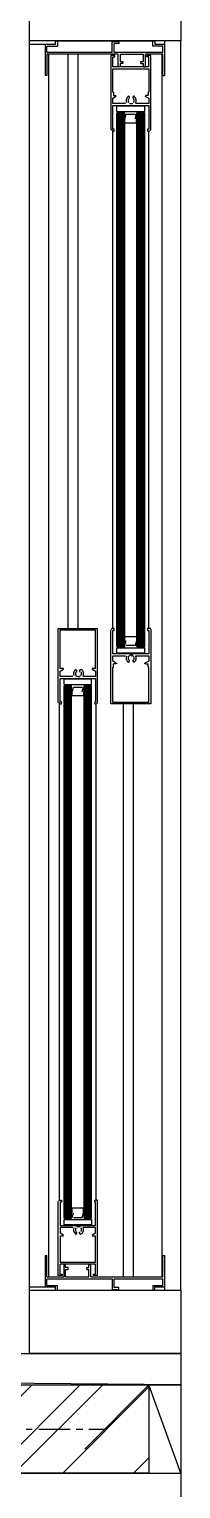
# Model space of a CAD drawing. Header units: millimetres. Extents: x 7649 to 34105, y 3983 to 25377.
# Drawn here: x 33323 to 33443, y 7218 to 8375 of the extents above; entities that cross this region are included whole.
import ezdxf

# ---------------------------------------------------------------- set-up
doc = ezdxf.new("R2010")
doc.units = ezdxf.units.MM

msp = doc.modelspace()

# ---------------------------------------------------------------- linework, layer by layer
at = {"layer": 'GEOMETRY', "color": 7}
for p, q in [((33323.03611, 7375.17222), (33323.03611, 8365.24306)), ((33343.67361, 8365.24306), (33345.26111, 8365.24306)), ((33343.67361, 8362.59722), (33343.67361, 8365.24306)), ((33345.26111, 8365.24306), (33345.26111, 8361.00972)), ((33345.26111, 8365.24306), (33420.93194, 8365.24306)), ((33388.65278, 8364.71389), (33393.94444, 8364.71389)), ((33388.65278, 8356.24722), (33388.65278, 8364.71389)), ((33393.94444, 8364.71389), (33393.94444, 8363.12639)), ((33420.93194, 8361.00972), (33420.93194, 8365.24306)), ((33420.93194, 8365.24306), (33422.51944, 8365.24306)), ((33422.51944, 8365.24306), (33422.51944, 8362.59722)), ((33430.45694, 8362.59722), (33430.45694, 8365.24306)), ((33443.15694, 7375.17222), (33443.15694, 8365.24306)), ((33323.03611, 7377.81806), (33323.03611, 8362.59722)), ((33323.03611, 8362.59722), (33335.73611, 8362.59722)), ((33335.73611, 8362.59722), (33343.67361, 8362.59722)), ((33335.73611, 8337.72639), (33335.73611, 8362.59722)), ((33336.79444, 8361.00972), (33345.26111, 8361.00972)), ((33336.79444, 8356.24722), (33336.79444, 8361.00972)), ((33336.79444, 8356.24722), (33388.65278, 8356.24722)), ((33393.41528, 8354.65972), (33336.79444, 8354.65972)), ((33336.79444, 8354.65972), (33336.79444, 8337.72639)), ((33338.38194, 7385.75556), (33338.38194, 8354.65972)), ((33353.72778, 7899.57639), (33353.72778, 8354.65972)), ((33361.66528, 7899.57639), (33361.66528, 8354.65972)), ((33390.76944, 8353.60139), (33387.59444, 8353.60139)), ((33387.59444, 8353.60139), (33387.59444, 8294.86389)), ((33389.18194, 8344.60556), (33389.18194, 8352.54306)), ((33389.18194, 8352.54306), (33390.76944, 8352.54306)), ((33393.94444, 8363.12639), (33390.24028, 8363.12639)), ((33390.24028, 8356.24722), (33390.24028, 8363.12639)), ((33390.24028, 8356.24722), (33428.86944, 8356.24722)), ((33390.76944, 8352.54306), (33390.76944, 8353.60139)), ((33393.41528, 8344.60556), (33393.41528, 8354.65972)), ((33395.00278, 8354.65972), (33395.00278, 8348.83889)), ((33395.00278, 8354.65972), (33413.52361, 8354.65972)), ((33413.52361, 8348.83889), (33413.52361, 8354.65972)), ((33428.86944, 8354.65972), (33415.11111, 8354.65972)), ((33415.11111, 8344.60556), (33415.11111, 8354.65972)), ((33419.34444, 8353.60139), (33416.16944, 8353.60139)), ((33416.16944, 8352.54306), (33416.16944, 8353.60139)), ((33417.75694, 8352.54306), (33416.16944, 8352.54306)), ((33417.75694, 8344.60556), (33417.75694, 8352.54306)), ((33419.34444, 8294.86389), (33419.34444, 8353.60139)), ((33428.86944, 8361.00972), (33420.93194, 8361.00972)), ((33422.51944, 8362.59722), (33430.45694, 8362.59722)), ((33428.34028, 7385.75556), (33428.34028, 8354.65972)), ((33428.86944, 8356.24722), (33428.86944, 8361.00972)), ((33428.86944, 8337.72639), (33428.86944, 8354.65972)), ((33430.45694, 8337.72639), (33430.45694, 8362.59722)), ((33417.75694, 8344.60556), (33389.18194, 8344.60556)), ((33389.18194, 8324.49722), (33389.18194, 8343.01806)), ((33389.18194, 8343.01806), (33417.75694, 8343.01806)), ((33395.00278, 8344.60556), (33393.41528, 8344.60556)), ((33395.00278, 8348.83889), (33397.11944, 8348.83889)), ((33397.11944, 8347.25139), (33395.00278, 8347.25139)), ((33395.00278, 8347.25139), (33395.00278, 8344.60556)), ((33397.11944, 8348.83889), (33397.11944, 8347.25139)), ((33411.40694, 8348.83889), (33413.52361, 8348.83889)), ((33411.40694, 8347.25139), (33411.40694, 8348.83889)), ((33411.40694, 8347.25139), (33413.52361, 8347.25139)), ((33413.52361, 8344.60556), (33413.52361, 8347.25139)), ((33413.52361, 8344.60556), (33415.11111, 8344.60556)), ((33417.75694, 8343.01806), (33417.75694, 8324.49722)), ((33336.79444, 8337.72639), (33335.73611, 8337.72639)), ((33428.86944, 8337.72639), (33430.45694, 8337.72639)), ((33389.18194, 8324.49722), (33389.71111, 8324.49722)), ((33389.18194, 8319.73472), (33391.82778, 8321.32222)), ((33389.18194, 8315.50139), (33389.18194, 8319.73472)), ((33389.71111, 8324.49722), (33389.71111, 8321.85139)), ((33389.71111, 8321.85139), (33391.82778, 8321.85139)), ((33399.77666, 8318.18325), (33399.76528, 8317.88264)), ((33399.76528, 8317.88264), (33399.76765, 8317.74538)), ((33399.76765, 8317.74538), (33399.77476, 8317.60848)), ((33399.77476, 8317.60848), (33399.78657, 8317.47208)), ((33399.81045, 8318.47999), (33399.77666, 8318.18325)), ((33399.78657, 8317.47208), (33399.80306, 8317.33628)), ((33399.80306, 8317.33628), (33399.82421, 8317.20121)), ((33399.86611, 8318.77174), (33399.81045, 8318.47999)), ((33399.82421, 8317.20121), (33399.85, 8317.06699)), ((33399.9431, 8319.05737), (33399.86611, 8318.77174)), ((33400.04086, 8319.33575), (33399.9431, 8319.05737)), ((33400.15886, 8319.60576), (33400.04086, 8319.33575)), ((33400.29656, 8319.86629), (33400.15886, 8319.60576)), ((33400.45342, 8320.11619), (33400.29656, 8319.86629)), ((33400.62889, 8320.35435), (33400.45342, 8320.11619)), ((33400.82243, 8320.57964), (33400.62889, 8320.35435)), ((33401.03349, 8320.79094), (33400.82243, 8320.57964)), ((33401.26155, 8320.98712), (33401.03349, 8320.79094)), ((33401.20843, 8321.20887), (33401.12287, 8321.14937)), ((33401.29898, 8321.25575), (33401.20843, 8321.20887)), ((33401.39329, 8321.29012), (33401.29898, 8321.25575)), ((33401.36581, 8318.13174), (33401.35278, 8317.88264)), ((33401.35278, 8317.88264), (33401.36581, 8317.63353)), ((33401.40491, 8318.3787), (33401.36581, 8318.13174)), ((33401.36581, 8317.63353), (33401.40491, 8317.38658)), ((33401.49017, 8321.31207), (33401.39329, 8321.29012)), ((33401.47007, 8318.62134), (33401.40491, 8318.3787)), ((33401.40491, 8317.38658), (33401.47007, 8317.14394)), ((33401.56129, 8318.85752), (33401.47007, 8318.62134)), ((33401.47007, 8317.14394), (33401.56129, 8316.90776)), ((33401.5884, 8321.32173), (33401.49017, 8321.31207)), ((33401.67858, 8319.08508), (33401.56129, 8318.85752)), ((33401.68677, 8321.31918), (33401.5884, 8321.32173)), ((33401.82193, 8319.30188), (33401.67858, 8319.08508)), ((33401.78408, 8321.30455), (33401.68677, 8321.31918)), ((33401.87913, 8321.27793), (33401.78408, 8321.30455)), ((33401.9707, 8321.23943), (33401.87913, 8321.27793)), ((33402.05758, 8321.18916), (33401.9707, 8321.23943)), ((33402.13857, 8321.12722), (33402.05758, 8321.18916)), ((33402.21247, 8321.05372), (33402.13857, 8321.12722)), ((33402.17202, 8319.96068), (33402.24169, 8320.0382)), ((33402.27622, 8320.97127), (33402.21247, 8321.05372)), ((33402.24169, 8320.0382), (33402.29946, 8320.12222)), ((33402.32761, 8320.88321), (33402.27622, 8320.97127)), ((33402.29946, 8320.12222), (33402.34527, 8320.21153)), ((33402.3667, 8320.79076), (33402.32761, 8320.88321)), ((33402.34527, 8320.21153), (33402.37909, 8320.30493)), ((33402.39353, 8320.69512), (33402.3667, 8320.79076)), ((33402.37909, 8320.30493), (33402.40087, 8320.4012)), ((33402.40814, 8320.5975), (33402.39353, 8320.69512)), ((33402.40087, 8320.4012), (33402.41057, 8320.49912)), ((33402.41057, 8320.49912), (33402.40814, 8320.5975)), ((33405.06054, 8320.60405), (33405.05694, 8320.52847)), ((33405.05694, 8320.52847), (33405.05873, 8320.47525)), ((33405.05873, 8320.47525), (33405.06404, 8320.42257)), ((33405.07114, 8320.67808), (33405.06054, 8320.60405)), ((33405.06404, 8320.42257), (33405.0728, 8320.37059)), ((33405.08851, 8320.75018), (33405.07114, 8320.67808)), ((33405.0728, 8320.37059), (33405.08495, 8320.31946)), ((33405.08495, 8320.31946), (33405.10043, 8320.26936)), ((33405.11237, 8320.81991), (33405.08851, 8320.75018)), ((33405.10043, 8320.26936), (33405.11915, 8320.22043)), ((33405.14246, 8320.88688), (33405.11237, 8320.81991)), ((33405.11915, 8320.22043), (33405.14107, 8320.17285)), ((33405.14107, 8320.17285), (33405.16609, 8320.12677)), ((33405.17854, 8320.95066), (33405.14246, 8320.88688)), ((33405.16609, 8320.12677), (33405.19417, 8320.08235)), ((33405.22034, 8321.01086), (33405.17854, 8320.95066)), ((33405.19417, 8320.08235), (33405.22523, 8320.03976)), ((33405.26759, 8321.06704), (33405.22034, 8321.01086)), ((33405.22523, 8320.03976), (33405.25921, 8319.99915)), ((33405.25921, 8319.99915), (33405.29603, 8319.96068)), ((33405.32006, 8321.11881), (33405.26759, 8321.06704)), ((33405.37746, 8321.16575), (33405.32006, 8321.11881)), ((33405.43955, 8321.20746), (33405.37746, 8321.16575)), ((33405.50607, 8321.2435), (33405.43955, 8321.20746)), ((33405.57571, 8321.27308), (33405.50607, 8321.2435)), ((33405.64701, 8321.29567), (33405.57571, 8321.27308)), ((33405.78948, 8319.08508), (33405.64612, 8319.30188)), ((33405.71949, 8321.31133), (33405.64701, 8321.29567)), ((33405.79267, 8321.32011), (33405.71949, 8321.31133)), ((33405.90676, 8318.85752), (33405.78948, 8319.08508)), ((33405.86606, 8321.32208), (33405.79267, 8321.32011)), ((33405.93919, 8321.31727), (33405.86606, 8321.32208)), ((33405.99799, 8318.62134), (33405.90676, 8318.85752)), ((33405.90676, 8316.90776), (33405.99799, 8317.14394)), ((33406.01155, 8321.30576), (33405.93919, 8321.31727)), ((33406.06315, 8318.3787), (33405.99799, 8318.62134)), ((33405.99799, 8317.14394), (33406.06315, 8317.38658)), ((33406.08269, 8321.28758), (33406.01155, 8321.30576)), ((33406.10225, 8318.13174), (33406.06315, 8318.3787)), ((33406.06315, 8317.38658), (33406.10225, 8317.63353)), ((33406.1521, 8321.2628), (33406.08269, 8321.28758)), ((33406.11528, 8317.88264), (33406.10225, 8318.13174)), ((33406.10225, 8317.63353), (33406.11528, 8317.88264)), ((33406.21931, 8321.23147), (33406.1521, 8321.2628)), ((33406.53914, 8320.69041), (33406.20651, 8320.98712)), ((33406.28384, 8321.19364), (33406.21931, 8321.23147)), ((33406.34519, 8321.14937), (33406.28384, 8321.19364)), ((33406.832, 8320.36382), (33406.53914, 8320.69041)), ((33407.08415, 8320.01112), (33406.832, 8320.36382)), ((33407.29465, 8319.6361), (33407.08415, 8320.01112)), ((33407.46259, 8319.24254), (33407.29465, 8319.6361)), ((33407.58701, 8318.83423), (33407.46259, 8319.24254)), ((33407.52377, 8316.70363), (33407.63091, 8317.12901)), ((33407.66698, 8318.41493), (33407.58701, 8318.83423)), ((33407.63091, 8317.12901), (33407.68987, 8317.55854)), ((33407.70158, 8317.98844), (33407.66698, 8318.41493)), ((33407.68987, 8317.55854), (33407.70158, 8317.98844)), ((33414.58194, 8321.32222), (33417.75694, 8319.73472)), ((33417.22778, 8321.85139), (33415.11111, 8321.85139)), ((33417.75694, 8324.49722), (33417.22778, 8324.49722)), ((33417.22778, 8324.49722), (33417.22778, 8321.85139)), ((33417.75694, 8319.73472), (33417.75694, 8315.50139)), ((33399.23611, 8315.50139), (33389.18194, 8315.50139)), ((33389.18194, 8295.39306), (33389.18194, 8313.91389)), ((33389.18194, 8313.91389), (33417.75694, 8313.91389)), ((33414.58194, 8313.38472), (33392.35694, 8313.38472)), ((33392.35694, 8309.15139), (33392.35694, 8313.38472)), ((33392.35694, 8309.15139), (33414.58194, 8309.15139)), ((33392.35694, 7885.28889), (33392.35694, 8308.09306)), ((33392.35694, 8308.09306), (33398.70694, 8308.09306)), ((33393.41528, 7885.28889), (33393.41528, 8308.09306)), ((33394.47361, 7885.28889), (33394.47361, 8308.09306)), ((33395.53194, 7885.28889), (33395.53194, 8308.09306)), ((33396.59028, 7885.28889), (33396.59028, 8308.09306)), ((33397.64861, 7885.28889), (33397.64861, 8308.09306)), ((33398.70694, 7885.28889), (33398.70694, 8308.09306)), ((33398.70694, 8303.33056), (33399.76528, 8307.03472)), ((33399.76528, 8307.03472), (33407.17361, 8307.03472)), ((33399.85, 8317.06699), (33399.88038, 8316.93374)), ((33399.88038, 8316.93374), (33399.91535, 8316.80158)), ((33399.91535, 8316.80158), (33399.95488, 8316.67062)), ((33399.95488, 8316.67062), (33399.99893, 8316.54098)), ((33399.99893, 8316.54098), (33400.04749, 8316.4128)), ((33400.04749, 8316.4128), (33400.10054, 8316.28617)), ((33401.56129, 8316.90776), (33401.67858, 8316.68019)), ((33401.67858, 8316.68019), (33401.82193, 8316.4634)), ((33402.31479, 8315.97054), (33402.53158, 8315.82719)), ((33402.53158, 8315.82719), (33402.75915, 8315.7099)), ((33402.75915, 8315.7099), (33402.99533, 8315.61868)), ((33402.99533, 8315.61868), (33403.23797, 8315.55352)), ((33403.23797, 8315.55352), (33403.48492, 8315.51442)), ((33403.48492, 8315.51442), (33403.73403, 8315.50139)), ((33403.73403, 8315.50139), (33403.98313, 8315.51442)), ((33403.98313, 8315.51442), (33404.23008, 8315.55352)), ((33404.23008, 8315.55352), (33404.47273, 8315.61868)), ((33404.47273, 8315.61868), (33404.70891, 8315.7099)), ((33404.70891, 8315.7099), (33404.93647, 8315.82719)), ((33404.93647, 8315.82719), (33405.15327, 8315.97054)), ((33405.64612, 8316.4634), (33405.78948, 8316.68019)), ((33405.78948, 8316.68019), (33405.90676, 8316.90776)), ((33417.75694, 8315.50139), (33407.17361, 8315.50139)), ((33407.17361, 8303.33056), (33407.70278, 8307.03472)), ((33407.36752, 8316.28617), (33407.52377, 8316.70363)), ((33408.23194, 7885.28889), (33408.23194, 8308.09306)), ((33408.23194, 8308.09306), (33414.58194, 8308.09306)), ((33409.29028, 7885.28889), (33409.29028, 8308.09306)), ((33410.34861, 7885.28889), (33410.34861, 8308.09306)), ((33411.40694, 7885.28889), (33411.40694, 8308.09306)), ((33412.46528, 7885.28889), (33412.46528, 8308.09306)), ((33413.52361, 7885.28889), (33413.52361, 8308.09306)), ((33414.58194, 8309.15139), (33414.58194, 8313.38472)), ((33414.58194, 7885.28889), (33414.58194, 8308.09306)), ((33417.75694, 8313.91389), (33417.75694, 8295.39306)), ((33388.12361, 8295.12847), (33388.13086, 8295.02076)), ((33388.13086, 8295.02076), (33388.15196, 8294.91746)), ((33388.15196, 8294.91746), (33388.18599, 8294.81951)), ((33388.18599, 8294.81951), (33388.23198, 8294.72785)), ((33388.23198, 8294.72785), (33388.289, 8294.64343)), ((33388.289, 8294.64343), (33388.35609, 8294.56721)), ((33388.35609, 8294.56721), (33388.43232, 8294.50011)), ((33388.43232, 8294.50011), (33388.51674, 8294.44309)), ((33388.51674, 8294.44309), (33388.6084, 8294.3971)), ((33388.6084, 8294.3971), (33388.70635, 8294.36308)), ((33388.70635, 8294.36308), (33388.80965, 8294.34197)), ((33388.80965, 8294.34197), (33388.91736, 8294.33472)), ((33390.24028, 8295.39306), (33389.18194, 8295.39306)), ((33390.24028, 8293.80556), (33390.24028, 8295.39306)), ((33398.70694, 8300.15556), (33398.70694, 8303.33056)), ((33407.70278, 8300.15556), (33398.70694, 8300.15556)), ((33407.70278, 8303.33056), (33407.70278, 8300.15556)), ((33417.75694, 8295.39306), (33416.69861, 8295.39306)), ((33416.69861, 8295.39306), (33416.69861, 8293.80556)), ((33418.55069, 8294.33472), (33418.6584, 8294.34197)), ((33418.6584, 8294.34197), (33418.76171, 8294.36308)), ((33418.76171, 8294.36308), (33418.85966, 8294.3971)), ((33418.85966, 8294.3971), (33418.95132, 8294.44309)), ((33418.95132, 8294.44309), (33419.03573, 8294.50011)), ((33419.03573, 8294.50011), (33419.11196, 8294.56721)), ((33419.11196, 8294.56721), (33419.17906, 8294.64343)), ((33419.17906, 8294.64343), (33419.23607, 8294.72785)), ((33419.23607, 8294.72785), (33419.28207, 8294.81951)), ((33419.28207, 8294.81951), (33419.31609, 8294.91746)), ((33419.31609, 8294.91746), (33419.3372, 8295.02076)), ((33419.3372, 8295.02076), (33419.34444, 8295.12847)), ((33388.65278, 8293.80556), (33390.24028, 8293.80556)), ((33389.18194, 7899.57639), (33389.18194, 8293.80556)), ((33416.69861, 8293.80556), (33418.28611, 8293.80556)), ((33417.75694, 7899.57639), (33417.75694, 8293.80556)), ((33345.79028, 7899.57639), (33377.01111, 7899.57639)), ((33345.79028, 7840.83889), (33345.79028, 7899.57639)), ((33347.37778, 7870.47222), (33347.37778, 7898.51806)), ((33347.37778, 7898.51806), (33375.42361, 7898.51806)), ((33375.42361, 7870.47222), (33375.42361, 7898.51806)), ((33377.01111, 7840.83889), (33377.01111, 7899.57639)), ((33387.59444, 7839.78056), (33387.59444, 7898.51806)), ((33388.13086, 7898.89035), (33388.12361, 7898.78264)), ((33388.15196, 7898.99365), (33388.13086, 7898.89035)), ((33388.18599, 7899.0916), (33388.15196, 7898.99365)), ((33388.23198, 7899.18326), (33388.18599, 7899.0916)), ((33388.289, 7899.26768), (33388.23198, 7899.18326)), ((33388.35609, 7899.34391), (33388.289, 7899.26768)), ((33388.43232, 7899.411), (33388.35609, 7899.34391)), ((33388.51674, 7899.46802), (33388.43232, 7899.411)), ((33388.6084, 7899.51401), (33388.51674, 7899.46802)), ((33388.70635, 7899.54804), (33388.6084, 7899.51401)), ((33390.24028, 7899.57639), (33388.65278, 7899.57639)), ((33388.80965, 7899.56914), (33388.70635, 7899.54804)), ((33388.91736, 7899.57639), (33388.80965, 7899.56914)), ((33389.18194, 7879.46806), (33389.18194, 7897.98889)), ((33389.18194, 7897.98889), (33390.24028, 7897.98889)), ((33390.24028, 7897.98889), (33390.24028, 7899.57639)), ((33398.70694, 7890.05139), (33398.70694, 7893.22639)), ((33398.70694, 7893.22639), (33408.23194, 7893.22639)), ((33398.70694, 7886.34722), (33399.76528, 7890.05139)), ((33407.17361, 7886.34722), (33408.23194, 7890.05139)), ((33408.23194, 7893.22639), (33408.23194, 7890.05139)), ((33418.28611, 7899.57639), (33416.69861, 7899.57639)), ((33416.69861, 7899.57639), (33416.69861, 7897.98889)), ((33416.69861, 7897.98889), (33417.75694, 7897.98889)), ((33417.75694, 7897.98889), (33417.75694, 7879.46806)), ((33418.6584, 7899.56914), (33418.55069, 7899.57639)), ((33418.76171, 7899.54804), (33418.6584, 7899.56914)), ((33418.85966, 7899.51401), (33418.76171, 7899.54804)), ((33418.95132, 7899.46802), (33418.85966, 7899.51401)), ((33419.03573, 7899.411), (33418.95132, 7899.46802)), ((33419.11196, 7899.34391), (33419.03573, 7899.411)), ((33419.17906, 7899.26768), (33419.11196, 7899.34391)), ((33419.23607, 7899.18326), (33419.17906, 7899.26768)), ((33419.28207, 7899.0916), (33419.23607, 7899.18326)), ((33419.31609, 7898.99365), (33419.28207, 7899.0916)), ((33419.3372, 7898.89035), (33419.31609, 7898.99365)), ((33419.34444, 7898.78264), (33419.3372, 7898.89035)), ((33419.34444, 7898.51806), (33419.34444, 7839.78056)), ((33417.75694, 7879.46806), (33389.18194, 7879.46806)), ((33389.18194, 7873.64722), (33389.18194, 7877.88056)), ((33389.18194, 7877.88056), (33399.23611, 7877.88056)), ((33392.35694, 7885.28889), (33398.70694, 7885.28889)), ((33392.35694, 7879.99722), (33392.35694, 7884.23056)), ((33392.35694, 7884.23056), (33414.58194, 7884.23056)), ((33414.58194, 7879.99722), (33392.35694, 7879.99722)), ((33399.76528, 7886.34722), (33407.17361, 7886.34722)), ((33400.10054, 7877.62494), (33399.94428, 7877.20749)), ((33401.88194, 7877.35139), (33401.88194, 7877.88056)), ((33402.53158, 7878.08392), (33402.31479, 7877.94057)), ((33402.75915, 7878.20121), (33402.53158, 7878.08392)), ((33402.99533, 7878.29243), (33402.75915, 7878.20121)), ((33403.23797, 7878.35759), (33402.99533, 7878.29243)), ((33403.48492, 7878.39669), (33403.23797, 7878.35759)), ((33403.73403, 7878.40972), (33403.48492, 7878.39669)), ((33403.98313, 7878.39669), (33403.73403, 7878.40972)), ((33404.23008, 7878.35759), (33403.98313, 7878.39669)), ((33404.47273, 7878.29243), (33404.23008, 7878.35759)), ((33404.70891, 7878.20121), (33404.47273, 7878.29243)), ((33404.52778, 7877.35139), (33404.52778, 7877.88056)), ((33404.93647, 7878.08392), (33404.70891, 7878.20121)), ((33405.15327, 7877.94057), (33404.93647, 7878.08392)), ((33407.17361, 7877.88056), (33417.75694, 7877.88056)), ((33407.42056, 7877.49831), (33407.36752, 7877.62494)), ((33408.23194, 7885.28889), (33414.58194, 7885.28889)), ((33414.58194, 7879.99722), (33414.58194, 7884.23056)), ((33417.75694, 7877.88056), (33417.75694, 7873.64722)), ((33347.37778, 7867.82639), (33347.37778, 7870.47222)), ((33350.02361, 7867.82639), (33347.37778, 7867.82639)), ((33347.37778, 7865.70972), (33350.02361, 7867.29722)), ((33350.02361, 7867.29722), (33350.02361, 7867.82639)), ((33358.64925, 7866.09119), (33358.49239, 7865.84129)), ((33358.82472, 7866.32935), (33358.64925, 7866.09119)), ((33359.01826, 7866.55464), (33358.82472, 7866.32935)), ((33359.22933, 7866.76594), (33359.01826, 7866.55464)), ((33359.45738, 7866.96212), (33359.22933, 7866.76594)), ((33359.40427, 7866.6547), (33359.3187, 7866.5952)), ((33359.49481, 7866.70158), (33359.40427, 7866.6547)), ((33359.58913, 7866.73595), (33359.49481, 7866.70158)), ((33359.686, 7866.75791), (33359.58913, 7866.73595)), ((33359.78423, 7866.76756), (33359.686, 7866.75791)), ((33359.8826, 7866.76502), (33359.78423, 7866.76756)), ((33359.97992, 7866.75038), (33359.8826, 7866.76502)), ((33360.07496, 7866.72376), (33359.97992, 7866.75038)), ((33360.16653, 7866.68526), (33360.07496, 7866.72376)), ((33360.25341, 7866.63499), (33360.16653, 7866.68526)), ((33360.33441, 7866.57306), (33360.25341, 7866.63499)), ((33360.4083, 7866.49956), (33360.33441, 7866.57306)), ((33360.47205, 7866.4171), (33360.4083, 7866.49956)), ((33360.52345, 7866.32905), (33360.47205, 7866.4171)), ((33360.56254, 7866.23659), (33360.52345, 7866.32905)), ((33360.58936, 7866.14095), (33360.56254, 7866.23659)), ((33360.60397, 7866.04333), (33360.58936, 7866.14095)), ((33360.6064, 7865.94496), (33360.60397, 7866.04333)), ((33362.7272, 7866.04988), (33362.72361, 7865.97431)), ((33362.72361, 7865.97431), (33362.7254, 7865.92109)), ((33362.73781, 7866.12392), (33362.7272, 7866.04988)), ((33362.75517, 7866.19601), (33362.73781, 7866.12392)), ((33362.77903, 7866.26575), (33362.75517, 7866.19601)), ((33362.80913, 7866.33271), (33362.77903, 7866.26575)), ((33362.84521, 7866.3965), (33362.80913, 7866.33271)), ((33362.887, 7866.45669), (33362.84521, 7866.3965)), ((33362.93426, 7866.51288), (33362.887, 7866.45669)), ((33362.98672, 7866.56465), (33362.93426, 7866.51288)), ((33363.04413, 7866.61159), (33362.98672, 7866.56465)), ((33363.10622, 7866.65329), (33363.04413, 7866.61159)), ((33363.17274, 7866.68934), (33363.10622, 7866.65329)), ((33363.24237, 7866.71891), (33363.17274, 7866.68934)), ((33363.31368, 7866.7415), (33363.24237, 7866.71891)), ((33363.38616, 7866.75716), (33363.31368, 7866.7415)), ((33363.45934, 7866.76595), (33363.38616, 7866.75716)), ((33363.53273, 7866.76791), (33363.45934, 7866.76595)), ((33363.60585, 7866.76311), (33363.53273, 7866.76791)), ((33363.67822, 7866.75159), (33363.60585, 7866.76311)), ((33363.74935, 7866.73341), (33363.67822, 7866.75159)), ((33363.81877, 7866.70863), (33363.74935, 7866.73341)), ((33363.88598, 7866.6773), (33363.81877, 7866.70863)), ((33363.9505, 7866.63947), (33363.88598, 7866.6773)), ((33364.01186, 7866.5952), (33363.9505, 7866.63947)), ((33364.73497, 7866.66541), (33364.40234, 7866.96212)), ((33365.02783, 7866.33882), (33364.73497, 7866.66541)), ((33365.27998, 7865.98612), (33365.02783, 7866.33882)), ((33365.49049, 7865.6111), (33365.27998, 7865.98612)), ((33375.42361, 7867.82639), (33372.77778, 7867.82639)), ((33372.77778, 7867.82639), (33372.77778, 7867.29722)), ((33372.77778, 7867.29722), (33375.42361, 7865.70972)), ((33375.42361, 7867.82639), (33375.42361, 7870.47222)), ((33391.82778, 7872.05972), (33389.18194, 7873.64722)), ((33389.18194, 7840.83889), (33389.18194, 7868.88472)), ((33389.18194, 7868.88472), (33389.71111, 7868.88472)), ((33391.82778, 7871.53056), (33389.71111, 7871.53056)), ((33389.71111, 7868.88472), (33389.71111, 7871.53056)), ((33392.35694, 7871.53056), (33392.35694, 7872.05972)), ((33399.77818, 7876.35257), (33399.76647, 7875.92267)), ((33399.76647, 7875.92267), (33399.80107, 7875.49618)), ((33399.83714, 7876.7821), (33399.77818, 7876.35257)), ((33399.80107, 7875.49618), (33399.88105, 7875.07688)), ((33399.94428, 7877.20749), (33399.83714, 7876.7821)), ((33399.88105, 7875.07688), (33400.00547, 7874.66857)), ((33400.00547, 7874.66857), (33400.1734, 7874.27501)), ((33400.1734, 7874.27501), (33400.38391, 7873.89999)), ((33400.38391, 7873.89999), (33400.63606, 7873.54729)), ((33400.63606, 7873.54729), (33400.92892, 7873.2207)), ((33400.92892, 7873.2207), (33401.26155, 7872.92399)), ((33401.12287, 7873.29091), (33401.18422, 7873.24664)), ((33401.18422, 7873.24664), (33401.24874, 7873.20881)), ((33401.24874, 7873.20881), (33401.31595, 7873.17748)), ((33401.31595, 7873.17748), (33401.38537, 7873.1527)), ((33401.36581, 7876.27758), (33401.35278, 7876.02847)), ((33401.35278, 7876.02847), (33401.36581, 7875.77937)), ((33401.40491, 7876.52453), (33401.36581, 7876.27758)), ((33401.36581, 7875.77937), (33401.40491, 7875.53242)), ((33401.38537, 7873.1527), (33401.4565, 7873.13452)), ((33401.47007, 7876.76717), (33401.40491, 7876.52453)), ((33401.40491, 7875.53242), (33401.47007, 7875.28977)), ((33401.4565, 7873.13452), (33401.52887, 7873.123)), ((33401.56129, 7877.00335), (33401.47007, 7876.76717)), ((33401.47007, 7875.28977), (33401.56129, 7875.05359)), ((33401.52887, 7873.123), (33401.60199, 7873.1182)), ((33401.67858, 7877.23092), (33401.56129, 7877.00335)), ((33401.56129, 7875.05359), (33401.67858, 7874.82603)), ((33401.60199, 7873.1182), (33401.67539, 7873.12016)), ((33401.67539, 7873.12016), (33401.74856, 7873.12895)), ((33401.82193, 7877.44771), (33401.67858, 7877.23092)), ((33401.67858, 7874.82603), (33401.82193, 7874.60923)), ((33401.74856, 7873.12895), (33401.82105, 7873.14461)), ((33401.82105, 7873.14461), (33401.89235, 7873.1672)), ((33401.89235, 7873.1672), (33401.96199, 7873.19677)), ((33401.96199, 7873.19677), (33402.0285, 7873.23282)), ((33402.0285, 7873.23282), (33402.09059, 7873.27452)), ((33402.09059, 7873.27452), (33402.148, 7873.32146)), ((33402.148, 7873.32146), (33402.20046, 7873.37323)), ((33402.20885, 7874.44113), (33402.17202, 7874.4796)), ((33402.20046, 7873.37323), (33402.24772, 7873.42942)), ((33402.24282, 7874.40052), (33402.20885, 7874.44113)), ((33402.27388, 7874.35793), (33402.24282, 7874.40052)), ((33402.24772, 7873.42942), (33402.28952, 7873.48961)), ((33402.30196, 7874.31351), (33402.27388, 7874.35793)), ((33402.28952, 7873.48961), (33402.32559, 7873.5534)), ((33402.32699, 7874.26743), (33402.30196, 7874.31351)), ((33402.32559, 7873.5534), (33402.35569, 7873.62036)), ((33402.3489, 7874.21984), (33402.32699, 7874.26743)), ((33402.36763, 7874.17092), (33402.3489, 7874.21984)), ((33402.35569, 7873.62036), (33402.37955, 7873.6901)), ((33402.3831, 7874.12081), (33402.36763, 7874.17092)), ((33402.37955, 7873.6901), (33402.39691, 7873.76219)), ((33402.39525, 7874.06969), (33402.3831, 7874.12081)), ((33402.40402, 7874.01771), (33402.39525, 7874.06969)), ((33402.39691, 7873.76219), (33402.40752, 7873.83623)), ((33402.40933, 7873.96502), (33402.40402, 7874.01771)), ((33402.40752, 7873.83623), (33402.41111, 7873.91181)), ((33402.41111, 7873.91181), (33402.40933, 7873.96502)), ((33405.06718, 7874.03908), (33405.05749, 7873.94115)), ((33405.05749, 7873.94115), (33405.05992, 7873.84278)), ((33405.05992, 7873.84278), (33405.07453, 7873.74516)), ((33405.08896, 7874.13535), (33405.06718, 7874.03908)), ((33405.07453, 7873.74516), (33405.10135, 7873.64952)), ((33405.12278, 7874.22875), (33405.08896, 7874.13535)), ((33405.10135, 7873.64952), (33405.14044, 7873.55707)), ((33405.1686, 7874.31806), (33405.12278, 7874.22875)), ((33405.14044, 7873.55707), (33405.19184, 7873.46901)), ((33405.22636, 7874.40208), (33405.1686, 7874.31806)), ((33405.19184, 7873.46901), (33405.25559, 7873.38655)), ((33405.29603, 7874.4796), (33405.22636, 7874.40208)), ((33405.25559, 7873.38655), (33405.32948, 7873.31306)), ((33405.32948, 7873.31306), (33405.41048, 7873.25112)), ((33405.41048, 7873.25112), (33405.49736, 7873.20085)), ((33405.49736, 7873.20085), (33405.58893, 7873.16235)), ((33405.58893, 7873.16235), (33405.68397, 7873.13573)), ((33405.78948, 7877.23092), (33405.64612, 7877.44771)), ((33405.64612, 7874.60923), (33405.78948, 7874.82603)), ((33405.68397, 7873.13573), (33405.78129, 7873.12109)), ((33405.78129, 7873.12109), (33405.87966, 7873.11855)), ((33405.90676, 7877.00335), (33405.78948, 7877.23092)), ((33405.78948, 7874.82603), (33405.90676, 7875.05359)), ((33405.87966, 7873.11855), (33405.97789, 7873.1282)), ((33405.99799, 7876.76717), (33405.90676, 7877.00335)), ((33405.90676, 7875.05359), (33405.99799, 7875.28977)), ((33405.97789, 7873.1282), (33406.07476, 7873.15016)), ((33406.06315, 7876.52453), (33405.99799, 7876.76717)), ((33405.99799, 7875.28977), (33406.06315, 7875.53242)), ((33406.10225, 7876.27758), (33406.06315, 7876.52453)), ((33406.06315, 7875.53242), (33406.10225, 7875.77937)), ((33406.07476, 7873.15016), (33406.16908, 7873.18453)), ((33406.11528, 7876.02847), (33406.10225, 7876.27758)), ((33406.10225, 7875.77937), (33406.11528, 7876.02847)), ((33406.16908, 7873.18453), (33406.25962, 7873.23141)), ((33406.20651, 7872.92399), (33406.43456, 7873.12017)), ((33406.25962, 7873.23141), (33406.34519, 7873.29091)), ((33406.43456, 7873.12017), (33406.64563, 7873.33147)), ((33406.64563, 7873.33147), (33406.83917, 7873.55676)), ((33406.83917, 7873.55676), (33407.01464, 7873.79492)), ((33407.01464, 7873.79492), (33407.17149, 7874.04482)), ((33407.17149, 7874.04482), (33407.30919, 7874.30535)), ((33407.30919, 7874.30535), (33407.4272, 7874.57536)), ((33407.46912, 7877.37013), (33407.42056, 7877.49831)), ((33407.4272, 7874.57536), (33407.52496, 7874.85374)), ((33407.51318, 7877.24049), (33407.46912, 7877.37013)), ((33407.5527, 7877.10954), (33407.51318, 7877.24049)), ((33407.52496, 7874.85374), (33407.60194, 7875.13937)), ((33407.58767, 7876.97737), (33407.5527, 7877.10954)), ((33407.61806, 7876.84412), (33407.58767, 7876.97737)), ((33407.60194, 7875.13937), (33407.6576, 7875.43112)), ((33407.64384, 7876.7099), (33407.61806, 7876.84412)), ((33407.66499, 7876.57483), (33407.64384, 7876.7099)), ((33407.6576, 7875.43112), (33407.69139, 7875.72786)), ((33407.68149, 7876.43903), (33407.66499, 7876.57483)), ((33407.6933, 7876.30263), (33407.68149, 7876.43903)), ((33407.69139, 7875.72786), (33407.70278, 7876.02847)), ((33407.7004, 7876.16573), (33407.6933, 7876.30263)), ((33407.70278, 7876.02847), (33407.7004, 7876.16573)), ((33417.75694, 7873.64722), (33414.58194, 7872.05972)), ((33414.58194, 7871.53056), (33414.58194, 7872.05972)), ((33415.11111, 7871.53056), (33417.22778, 7871.53056)), ((33417.22778, 7868.88472), (33417.22778, 7871.53056)), ((33417.22778, 7868.88472), (33417.75694, 7868.88472)), ((33417.75694, 7840.83889), (33417.75694, 7868.88472)), ((33347.37778, 7861.47639), (33347.37778, 7865.70972)), ((33357.43194, 7861.47639), (33347.37778, 7861.47639)), ((33347.37778, 7841.36806), (33347.37778, 7859.88889)), ((33347.37778, 7859.88889), (33375.42361, 7859.88889)), ((33372.24861, 7859.35972), (33350.55278, 7859.35972)), ((33350.55278, 7855.12639), (33350.55278, 7859.35972)), ((33350.55278, 7855.12639), (33372.24861, 7855.12639)), ((33357.9725, 7864.15825), (33357.96111, 7863.85764)), ((33357.96111, 7863.85764), (33357.96349, 7863.72038)), ((33357.96349, 7863.72038), (33357.97059, 7863.58348)), ((33357.97059, 7863.58348), (33357.9824, 7863.44708)), ((33358.00629, 7864.45499), (33357.9725, 7864.15825)), ((33357.9824, 7863.44708), (33357.9989, 7863.31128)), ((33357.9989, 7863.31128), (33358.02005, 7863.17621)), ((33358.06195, 7864.74674), (33358.00629, 7864.45499)), ((33358.02005, 7863.17621), (33358.04583, 7863.04199)), ((33358.04583, 7863.04199), (33358.07622, 7862.90874)), ((33358.13893, 7865.03237), (33358.06195, 7864.74674)), ((33358.07622, 7862.90874), (33358.11119, 7862.77658)), ((33358.11119, 7862.77658), (33358.15071, 7862.64562)), ((33358.23669, 7865.31075), (33358.13893, 7865.03237)), ((33358.15071, 7862.64562), (33358.19477, 7862.51598)), ((33358.19477, 7862.51598), (33358.24333, 7862.3878)), ((33358.35469, 7865.58076), (33358.23669, 7865.31075)), ((33358.24333, 7862.3878), (33358.29637, 7862.26117)), ((33358.49239, 7865.84129), (33358.35469, 7865.58076)), ((33359.54861, 7864.65139), (33360.07778, 7864.65139)), ((33359.56164, 7864.10674), (33359.54861, 7863.85764)), ((33359.54861, 7863.85764), (33359.56164, 7863.60853)), ((33360.07778, 7862.00556), (33359.54861, 7862.00556)), ((33359.60074, 7864.3537), (33359.56164, 7864.10674)), ((33359.56164, 7863.60853), (33359.60074, 7863.36158)), ((33359.6659, 7864.59634), (33359.60074, 7864.3537)), ((33359.60074, 7863.36158), (33359.6659, 7863.11894)), ((33359.75712, 7864.83252), (33359.6659, 7864.59634)), ((33359.6659, 7863.11894), (33359.75712, 7862.88276)), ((33359.87441, 7865.06008), (33359.75712, 7864.83252)), ((33359.75712, 7862.88276), (33359.87441, 7862.65519)), ((33360.01776, 7865.27688), (33359.87441, 7865.06008)), ((33359.87441, 7862.65519), (33360.01776, 7862.4384)), ((33360.07778, 7861.47639), (33360.07778, 7862.00556)), ((33360.36786, 7865.40652), (33360.43753, 7865.48403)), ((33360.43753, 7865.48403), (33360.49529, 7865.56805)), ((33360.49529, 7865.56805), (33360.54111, 7865.65736)), ((33360.51062, 7861.94554), (33360.72742, 7861.80219)), ((33360.54111, 7865.65736), (33360.57492, 7865.75076)), ((33360.57492, 7865.75076), (33360.59671, 7865.84703)), ((33360.59671, 7865.84703), (33360.6064, 7865.94496)), ((33360.72742, 7861.80219), (33360.95498, 7861.6849)), ((33360.95498, 7861.6849), (33361.19116, 7861.59368)), ((33361.19116, 7861.59368), (33361.4338, 7861.52852)), ((33361.4338, 7861.52852), (33361.68076, 7861.48942)), ((33361.68076, 7861.48942), (33361.92986, 7861.47639)), ((33361.92986, 7861.47639), (33362.17897, 7861.48942)), ((33362.17897, 7861.48942), (33362.42592, 7861.52852)), ((33362.42592, 7861.52852), (33362.66856, 7861.59368)), ((33362.66856, 7861.59368), (33362.90474, 7861.6849)), ((33362.72361, 7861.47639), (33362.72361, 7862.00556)), ((33362.7254, 7865.92109), (33362.7307, 7865.8684)), ((33362.7307, 7865.8684), (33362.73947, 7865.81642)), ((33362.73947, 7865.81642), (33362.75162, 7865.7653)), ((33362.75162, 7865.7653), (33362.76709, 7865.71519)), ((33362.76709, 7865.71519), (33362.78582, 7865.66627)), ((33362.78582, 7865.66627), (33362.80773, 7865.61868)), ((33362.80773, 7865.61868), (33362.83276, 7865.5726)), ((33362.83276, 7865.5726), (33362.86084, 7865.52818)), ((33362.86084, 7865.52818), (33362.8919, 7865.48559)), ((33362.8919, 7865.48559), (33362.92588, 7865.44498)), ((33362.90474, 7861.6849), (33363.13231, 7861.80219)), ((33362.92588, 7865.44498), (33362.9627, 7865.40652)), ((33363.13231, 7861.80219), (33363.3491, 7861.94554)), ((33363.98531, 7865.06008), (33363.84196, 7865.27688)), ((33363.84196, 7862.4384), (33363.98531, 7862.65519)), ((33364.1026, 7864.83252), (33363.98531, 7865.06008)), ((33363.98531, 7862.65519), (33364.1026, 7862.88276)), ((33364.19382, 7864.59634), (33364.1026, 7864.83252)), ((33364.1026, 7862.88276), (33364.19382, 7863.11894)), ((33364.25898, 7864.3537), (33364.19382, 7864.59634)), ((33364.19382, 7863.11894), (33364.25898, 7863.36158)), ((33364.29808, 7864.10674), (33364.25898, 7864.3537)), ((33364.25898, 7863.36158), (33364.29808, 7863.60853)), ((33364.31111, 7863.85764), (33364.29808, 7864.10674)), ((33364.29808, 7863.60853), (33364.31111, 7863.85764)), ((33375.42361, 7861.47639), (33365.36944, 7861.47639)), ((33365.65842, 7865.21754), (33365.49049, 7865.6111)), ((33365.56335, 7862.26117), (33365.71961, 7862.67863)), ((33365.78284, 7864.80923), (33365.65842, 7865.21754)), ((33365.71961, 7862.67863), (33365.82675, 7863.10401)), ((33365.86282, 7864.38993), (33365.78284, 7864.80923)), ((33365.82675, 7863.10401), (33365.8857, 7863.53354)), ((33365.89742, 7863.96344), (33365.86282, 7864.38993)), ((33365.8857, 7863.53354), (33365.89742, 7863.96344)), ((33372.24861, 7855.12639), (33372.24861, 7859.35972)), ((33375.42361, 7865.70972), (33375.42361, 7861.47639)), ((33375.42361, 7859.88889), (33375.42361, 7841.36806)), ((33350.55278, 7432.32222), (33350.55278, 7854.06806)), ((33350.55278, 7854.06806), (33356.37361, 7854.06806)), ((33351.61111, 7432.32222), (33351.61111, 7854.06806)), ((33352.66944, 7432.32222), (33352.66944, 7854.06806)), ((33353.19861, 7432.32222), (33353.19861, 7854.06806)), ((33354.25694, 7432.32222), (33354.25694, 7854.06806)), ((33355.31528, 7432.32222), (33355.31528, 7854.06806)), ((33356.37361, 7432.32222), (33356.37361, 7854.06806)), ((33356.90278, 7849.30556), (33357.96111, 7853.00972)), ((33356.90278, 7846.13056), (33356.90278, 7849.30556)), ((33365.89861, 7846.13056), (33356.90278, 7846.13056)), ((33357.96111, 7853.00972), (33364.84028, 7853.00972)), ((33364.84028, 7849.30556), (33365.89861, 7853.00972)), ((33365.89861, 7849.30556), (33365.89861, 7846.13056)), ((33366.42778, 7432.32222), (33366.42778, 7854.06806)), ((33366.42778, 7854.06806), (33372.24861, 7854.06806)), ((33367.48611, 7432.32222), (33367.48611, 7854.06806)), ((33368.54444, 7432.32222), (33368.54444, 7854.06806)), ((33369.60278, 7432.32222), (33369.60278, 7854.06806)), ((33370.66111, 7432.32222), (33370.66111, 7854.06806)), ((33371.19028, 7432.32222), (33371.19028, 7854.06806)), ((33372.24861, 7432.32222), (33372.24861, 7854.06806)), ((33346.31944, 7841.10347), (33346.32669, 7840.99576)), ((33346.32669, 7840.99576), (33346.3478, 7840.89246)), ((33346.3478, 7840.89246), (33346.38182, 7840.79451)), ((33346.38182, 7840.79451), (33346.42781, 7840.70285)), ((33346.42781, 7840.70285), (33346.48483, 7840.61843)), ((33346.48483, 7840.61843), (33346.55193, 7840.54221)), ((33346.55193, 7840.54221), (33346.62816, 7840.47511)), ((33346.62816, 7840.47511), (33346.71257, 7840.41809)), ((33346.71257, 7840.41809), (33346.80423, 7840.3721)), ((33346.80423, 7840.3721), (33346.90218, 7840.33808)), ((33346.84861, 7839.78056), (33348.43611, 7839.78056)), ((33346.84861, 7446.60972), (33346.84861, 7839.78056)), ((33346.90218, 7840.33808), (33347.00549, 7840.31697)), ((33347.00549, 7840.31697), (33347.11319, 7840.30972)), ((33348.43611, 7841.36806), (33347.37778, 7841.36806)), ((33348.43611, 7839.78056), (33348.43611, 7841.36806)), ((33374.89444, 7841.36806), (33374.89444, 7839.78056)), ((33375.42361, 7841.36806), (33374.89444, 7841.36806)), ((33374.89444, 7839.78056), (33375.95278, 7839.78056)), ((33375.95278, 7446.60972), (33375.95278, 7839.78056)), ((33376.21736, 7840.30972), (33376.32507, 7840.31697)), ((33376.32507, 7840.31697), (33376.42837, 7840.33808)), ((33376.42837, 7840.33808), (33376.52633, 7840.3721)), ((33376.52633, 7840.3721), (33376.61798, 7840.41809)), ((33376.61798, 7840.41809), (33376.7024, 7840.47511)), ((33376.7024, 7840.47511), (33376.77863, 7840.54221)), ((33376.77863, 7840.54221), (33376.84572, 7840.61843)), ((33376.84572, 7840.61843), (33376.90274, 7840.70285)), ((33376.90274, 7840.70285), (33376.94873, 7840.79451)), ((33376.94873, 7840.79451), (33376.98276, 7840.89246)), ((33376.98276, 7840.89246), (33377.00387, 7840.99576)), ((33377.00387, 7840.99576), (33377.01111, 7841.10347)), ((33419.34444, 7839.78056), (33387.59444, 7839.78056)), ((33417.75694, 7840.83889), (33389.18194, 7840.83889)), ((33397.64861, 7385.75556), (33397.64861, 7839.78056)), ((33405.58611, 7385.75556), (33405.58611, 7839.78056)), ((33345.79028, 7386.81389), (33345.79028, 7445.55139)), ((33346.32669, 7445.92368), (33346.31944, 7445.81597)), ((33346.3478, 7446.02698), (33346.32669, 7445.92368)), ((33346.38182, 7446.12494), (33346.3478, 7446.02698)), ((33346.42781, 7446.21659), (33346.38182, 7446.12494)), ((33346.48483, 7446.30101), (33346.42781, 7446.21659)), ((33346.55193, 7446.37724), (33346.48483, 7446.30101)), ((33346.62816, 7446.44433), (33346.55193, 7446.37724)), ((33346.71257, 7446.50135), (33346.62816, 7446.44433)), ((33346.80423, 7446.54735), (33346.71257, 7446.50135)), ((33346.90218, 7446.58137), (33346.80423, 7446.54735)), ((33346.84861, 7446.60972), (33348.43611, 7446.60972)), ((33347.00549, 7446.60248), (33346.90218, 7446.58137)), ((33347.11319, 7446.60972), (33347.00549, 7446.60248)), ((33348.43611, 7445.02222), (33347.37778, 7445.02222)), ((33347.37778, 7445.02222), (33347.37778, 7426.50139)), ((33348.43611, 7446.60972), (33348.43611, 7445.02222)), ((33365.89861, 7440.25972), (33356.90278, 7440.25972)), ((33356.90278, 7436.55556), (33356.90278, 7440.25972)), ((33365.89861, 7436.55556), (33365.89861, 7440.25972)), ((33374.89444, 7445.02222), (33374.89444, 7446.60972)), ((33374.89444, 7446.60972), (33375.95278, 7446.60972)), ((33375.42361, 7445.02222), (33374.89444, 7445.02222)), ((33375.42361, 7426.50139), (33375.42361, 7445.02222)), ((33376.32507, 7446.60248), (33376.21736, 7446.60972)), ((33376.42837, 7446.58137), (33376.32507, 7446.60248)), ((33376.52633, 7446.54735), (33376.42837, 7446.58137)), ((33376.61798, 7446.50135), (33376.52633, 7446.54735)), ((33376.7024, 7446.44433), (33376.61798, 7446.50135)), ((33376.77863, 7446.37724), (33376.7024, 7446.44433)), ((33376.84572, 7446.30101), (33376.77863, 7446.37724)), ((33376.90274, 7446.21659), (33376.84572, 7446.30101)), ((33376.94873, 7446.12494), (33376.90274, 7446.21659)), ((33376.98276, 7446.02698), (33376.94873, 7446.12494)), ((33377.00387, 7445.92368), (33376.98276, 7446.02698)), ((33377.01111, 7445.81597), (33377.00387, 7445.92368)), ((33377.01111, 7386.81389), (33377.01111, 7445.55139)), ((33347.37778, 7426.50139), (33375.42361, 7426.50139)), ((33350.55278, 7432.32222), (33356.37361, 7432.32222)), ((33350.55278, 7431.26389), (33372.24861, 7431.26389)), ((33350.55278, 7427.03056), (33350.55278, 7431.26389)), ((33372.24861, 7427.03056), (33350.55278, 7427.03056)), ((33356.90278, 7432.85139), (33357.96111, 7436.55556)), ((33357.96111, 7432.85139), (33364.84028, 7432.85139)), ((33364.84028, 7432.85139), (33365.89861, 7436.55556)), ((33366.42778, 7432.32222), (33372.24861, 7432.32222)), ((33372.24861, 7431.26389), (33372.24861, 7427.03056)), ((33357.43194, 7424.91389), (33347.37778, 7424.91389)), ((33347.37778, 7424.91389), (33347.37778, 7420.68056)), ((33347.37778, 7420.68056), (33350.02361, 7419.09306)), ((33350.02361, 7418.03472), (33347.37778, 7418.03472)), ((33347.37778, 7418.03472), (33347.37778, 7415.91806)), ((33347.37778, 7415.91806), (33347.37778, 7397.39722)), ((33357.96349, 7423.19907), (33357.96111, 7423.06181)), ((33357.96111, 7423.06181), (33357.9725, 7422.76119)), ((33357.97059, 7423.33596), (33357.96349, 7423.19907)), ((33357.9824, 7423.47237), (33357.97059, 7423.33596)), ((33357.9725, 7422.76119), (33358.00629, 7422.46445)), ((33357.9989, 7423.60816), (33357.9824, 7423.47237)), ((33358.02005, 7423.74323), (33357.9989, 7423.60816)), ((33358.00629, 7422.46445), (33358.06195, 7422.17271)), ((33358.04583, 7423.87745), (33358.02005, 7423.74323)), ((33358.07622, 7424.0107), (33358.04583, 7423.87745)), ((33358.06195, 7422.17271), (33358.13893, 7421.88708)), ((33358.11119, 7424.14287), (33358.07622, 7424.0107)), ((33358.15071, 7424.27383), (33358.11119, 7424.14287)), ((33358.13893, 7421.88708), (33358.23669, 7421.60869)), ((33358.19477, 7424.40346), (33358.15071, 7424.27383)), ((33358.24333, 7424.53165), (33358.19477, 7424.40346)), ((33358.23669, 7421.60869), (33358.35469, 7421.33868)), ((33358.29637, 7424.65827), (33358.24333, 7424.53165)), ((33358.35469, 7421.33868), (33358.49239, 7421.07816)), ((33358.49239, 7421.07816), (33358.64925, 7420.82826)), ((33358.64925, 7420.82826), (33358.82472, 7420.5901)), ((33358.82472, 7420.5901), (33359.01826, 7420.3648)), ((33359.01826, 7420.3648), (33359.22933, 7420.1535)), ((33359.22933, 7420.1535), (33359.45738, 7419.95732)), ((33359.3187, 7419.79507), (33359.40427, 7419.73557)), ((33359.40427, 7419.73557), (33359.49481, 7419.68869)), ((33359.49481, 7419.68869), (33359.58913, 7419.65433)), ((33359.54861, 7423.85556), (33360.07778, 7423.85556)), ((33359.56164, 7423.31091), (33359.54861, 7423.06181)), ((33359.54861, 7423.06181), (33359.56164, 7422.8127)), ((33359.54861, 7421.20972), (33360.07778, 7421.20972)), ((33359.60074, 7423.55786), (33359.56164, 7423.31091)), ((33359.56164, 7422.8127), (33359.60074, 7422.56575)), ((33359.58913, 7419.65433), (33359.686, 7419.63237)), ((33359.6659, 7423.80051), (33359.60074, 7423.55786)), ((33359.60074, 7422.56575), (33359.6659, 7422.32311)), ((33359.75712, 7424.03669), (33359.6659, 7423.80051)), ((33359.6659, 7422.32311), (33359.75712, 7422.08692)), ((33359.686, 7419.63237), (33359.78423, 7419.62272)), ((33359.87441, 7424.26425), (33359.75712, 7424.03669)), ((33359.75712, 7422.08692), (33359.87441, 7421.85936)), ((33359.78423, 7419.62272), (33359.8826, 7419.62526)), ((33360.01776, 7424.48105), (33359.87441, 7424.26425)), ((33359.87441, 7421.85936), (33360.01776, 7421.64256)), ((33359.8826, 7419.62526), (33359.97992, 7419.6399)), ((33359.97992, 7419.6399), (33360.07496, 7419.66652)), ((33360.07496, 7419.66652), (33360.16653, 7419.70501)), ((33360.07778, 7421.20972), (33360.07778, 7420.68056)), ((33360.16653, 7419.70501), (33360.25341, 7419.75528)), ((33360.25341, 7419.75528), (33360.33441, 7419.81722)), ((33360.33441, 7419.81722), (33360.4083, 7419.89072)), ((33360.43753, 7420.90625), (33360.36786, 7420.98376)), ((33360.4083, 7419.89072), (33360.47205, 7419.97317)), ((33360.49529, 7420.82223), (33360.43753, 7420.90625)), ((33360.47205, 7419.97317), (33360.52345, 7420.06123)), ((33360.54111, 7420.73291), (33360.49529, 7420.82223)), ((33360.72742, 7425.11725), (33360.51062, 7424.9739)), ((33360.52345, 7420.06123), (33360.56254, 7420.15369)), ((33360.57492, 7420.63952), (33360.54111, 7420.73291)), ((33360.56254, 7420.15369), (33360.58936, 7420.24933)), ((33360.59671, 7420.54325), (33360.57492, 7420.63952)), ((33360.58936, 7420.24933), (33360.60397, 7420.34694)), ((33360.6064, 7420.44532), (33360.59671, 7420.54325)), ((33360.60397, 7420.34694), (33360.6064, 7420.44532)), ((33360.95498, 7425.23454), (33360.72742, 7425.11725)), ((33361.19116, 7425.32577), (33360.95498, 7425.23454)), ((33361.4338, 7425.39093), (33361.19116, 7425.32577)), ((33361.68076, 7425.43002), (33361.4338, 7425.39093)), ((33361.92986, 7425.44306), (33361.68076, 7425.43002)), ((33362.17897, 7425.43002), (33361.92986, 7425.44306)), ((33362.42592, 7425.39093), (33362.17897, 7425.43002)), ((33362.66856, 7425.32577), (33362.42592, 7425.39093)), ((33362.90474, 7425.23454), (33362.66856, 7425.32577)), ((33362.72361, 7420.68056), (33362.72361, 7421.20972)), ((33362.7254, 7420.46919), (33362.72361, 7420.41597)), ((33362.72361, 7420.41597), (33362.7272, 7420.3404)), ((33362.7307, 7420.52187), (33362.7254, 7420.46919)), ((33362.7272, 7420.3404), (33362.73781, 7420.26636)), ((33362.73947, 7420.57386), (33362.7307, 7420.52187)), ((33362.73781, 7420.26636), (33362.75517, 7420.19427)), ((33362.75162, 7420.62498), (33362.73947, 7420.57386)), ((33362.76709, 7420.67509), (33362.75162, 7420.62498)), ((33362.75517, 7420.19427), (33362.77903, 7420.12453)), ((33362.78582, 7420.72401), (33362.76709, 7420.67509)), ((33362.77903, 7420.12453), (33362.80913, 7420.05756)), ((33362.80773, 7420.77159), (33362.78582, 7420.72401)), ((33362.83276, 7420.81768), (33362.80773, 7420.77159)), ((33362.80913, 7420.05756), (33362.84521, 7419.99378)), ((33362.86084, 7420.86209), (33362.83276, 7420.81768)), ((33362.84521, 7419.99378), (33362.887, 7419.93359)), ((33362.8919, 7420.90469), (33362.86084, 7420.86209)), ((33362.887, 7419.93359), (33362.93426, 7419.8774)), ((33362.92588, 7420.9453), (33362.8919, 7420.90469)), ((33363.13231, 7425.11725), (33362.90474, 7425.23454)), ((33362.9627, 7420.98376), (33362.92588, 7420.9453)), ((33362.93426, 7419.8774), (33362.98672, 7419.82563)), ((33362.98672, 7419.82563), (33363.04413, 7419.77869)), ((33363.04413, 7419.77869), (33363.10622, 7419.73699)), ((33363.10622, 7419.73699), (33363.17274, 7419.70094)), ((33363.3491, 7424.9739), (33363.13231, 7425.11725)), ((33363.17274, 7419.70094), (33363.24237, 7419.67137)), ((33363.24237, 7419.67137), (33363.31368, 7419.64878)), ((33363.31368, 7419.64878), (33363.38616, 7419.63312)), ((33363.38616, 7419.63312), (33363.45934, 7419.62433)), ((33363.45934, 7419.62433), (33363.53273, 7419.62237)), ((33363.53273, 7419.62237), (33363.60585, 7419.62717)), ((33363.60585, 7419.62717), (33363.67822, 7419.63869)), ((33363.67822, 7419.63869), (33363.74935, 7419.65686)), ((33363.74935, 7419.65686), (33363.81877, 7419.68165)), ((33363.81877, 7419.68165), (33363.88598, 7419.71298)), ((33363.98531, 7424.26425), (33363.84196, 7424.48105)), ((33363.84196, 7421.64256), (33363.98531, 7421.85936)), ((33363.88598, 7419.71298), (33363.9505, 7419.7508)), ((33363.9505, 7419.7508), (33364.01186, 7419.79507)), ((33364.1026, 7424.03669), (33363.98531, 7424.26425)), ((33363.98531, 7421.85936), (33364.1026, 7422.08692)), ((33364.19382, 7423.80051), (33364.1026, 7424.03669)), ((33364.1026, 7422.08692), (33364.19382, 7422.32311)), ((33364.25898, 7423.55786), (33364.19382, 7423.80051)), ((33364.19382, 7422.32311), (33364.25898, 7422.56575)), ((33364.29808, 7423.31091), (33364.25898, 7423.55786)), ((33364.25898, 7422.56575), (33364.29808, 7422.8127)), ((33364.31111, 7423.06181), (33364.29808, 7423.31091)), ((33364.29808, 7422.8127), (33364.31111, 7423.06181)), ((33364.40234, 7419.95732), (33364.73497, 7420.25403)), ((33364.73497, 7420.25403), (33365.02783, 7420.58063)), ((33365.02783, 7420.58063), (33365.27998, 7420.93332)), ((33365.27998, 7420.93332), (33365.49049, 7421.30834)), ((33375.42361, 7424.91389), (33365.36944, 7424.91389)), ((33365.49049, 7421.30834), (33365.65842, 7421.7019)), ((33365.71961, 7424.24082), (33365.56335, 7424.65827)), ((33365.65842, 7421.7019), (33365.78284, 7422.11022)), ((33365.82675, 7423.81544), (33365.71961, 7424.24082)), ((33365.78284, 7422.11022), (33365.86282, 7422.52951)), ((33365.8857, 7423.3859), (33365.82675, 7423.81544)), ((33365.86282, 7422.52951), (33365.89742, 7422.956)), ((33365.89742, 7422.956), (33365.8857, 7423.3859)), ((33372.77778, 7419.09306), (33375.42361, 7420.68056)), ((33375.42361, 7418.03472), (33372.77778, 7418.03472)), ((33375.42361, 7420.68056), (33375.42361, 7424.91389)), ((33375.42361, 7415.91806), (33375.42361, 7418.03472)), ((33375.42361, 7397.39722), (33375.42361, 7415.91806)), ((33335.73611, 7377.81806), (33335.73611, 7402.68889)), ((33335.73611, 7402.68889), (33336.79444, 7402.68889)), ((33336.79444, 7385.75556), (33336.79444, 7402.68889)), ((33347.37778, 7397.39722), (33375.42361, 7397.39722)), ((33375.42361, 7395.80972), (33347.37778, 7395.80972)), ((33347.37778, 7387.87222), (33347.37778, 7395.80972)), ((33351.61111, 7395.80972), (33350.55278, 7395.80972)), ((33350.55278, 7385.75556), (33350.55278, 7395.80972)), ((33351.61111, 7393.16389), (33351.61111, 7395.80972)), ((33353.72778, 7393.16389), (33351.61111, 7393.16389)), ((33353.72778, 7391.57639), (33353.72778, 7393.16389)), ((33368.54444, 7391.57639), (33368.54444, 7393.16389)), ((33368.54444, 7393.16389), (33370.13194, 7393.16389)), ((33370.13194, 7395.80972), (33371.71944, 7395.80972)), ((33370.13194, 7393.16389), (33370.13194, 7395.80972)), ((33371.71944, 7385.75556), (33371.71944, 7395.80972)), ((33375.42361, 7387.87222), (33375.42361, 7395.80972)), ((33428.86944, 7385.75556), (33428.86944, 7402.68889)), ((33428.86944, 7402.68889), (33430.45694, 7402.68889)), ((33430.45694, 7377.81806), (33430.45694, 7402.68889)), ((33336.79444, 7385.75556), (33350.55278, 7385.75556)), ((33336.79444, 7384.16806), (33388.65278, 7384.16806)), ((33336.79444, 7378.87639), (33336.79444, 7384.16806)), ((33348.96528, 7386.81389), (33345.79028, 7386.81389)), ((33347.37778, 7387.87222), (33348.96528, 7387.87222)), ((33348.96528, 7387.87222), (33348.96528, 7386.81389)), ((33351.61111, 7385.75556), (33351.61111, 7391.57639)), ((33351.61111, 7391.57639), (33353.72778, 7391.57639)), ((33351.61111, 7385.75556), (33370.13194, 7385.75556)), ((33368.54444, 7391.57639), (33370.13194, 7391.57639)), ((33370.13194, 7385.75556), (33370.13194, 7391.57639)), ((33371.71944, 7385.75556), (33428.86944, 7385.75556)), ((33373.83611, 7386.81389), (33373.83611, 7387.87222)), ((33373.83611, 7387.87222), (33375.42361, 7387.87222)), ((33377.01111, 7386.81389), (33373.83611, 7386.81389)), ((33388.65278, 7384.16806), (33388.65278, 7375.70139)), ((33390.24028, 7377.28889), (33390.24028, 7384.16806)), ((33390.24028, 7384.16806), (33428.86944, 7384.16806)), ((33428.86944, 7378.87639), (33428.86944, 7384.16806)), ((33323.03611, 7377.81806), (33335.73611, 7377.81806)), ((33335.73611, 7377.81806), (33343.67361, 7377.81806)), ((33336.79444, 7378.87639), (33345.26111, 7378.87639)), ((33343.67361, 7375.17222), (33343.67361, 7377.81806)), ((33343.67361, 7375.17222), (33345.26111, 7375.17222)), ((33345.26111, 7375.17222), (33345.26111, 7378.87639)), ((33388.65278, 7375.70139), (33393.94444, 7375.70139)), ((33393.94444, 7377.28889), (33390.24028, 7377.28889)), ((33393.94444, 7375.70139), (33393.94444, 7377.28889)), ((33420.93194, 7378.87639), (33420.93194, 7375.17222)), ((33420.93194, 7378.87639), (33428.86944, 7378.87639)), ((33420.93194, 7375.17222), (33422.51944, 7375.17222)), ((33422.51944, 7375.17222), (33422.51944, 7377.81806)), ((33422.51944, 7377.81806), (33430.45694, 7377.81806)), ((33430.45694, 7375.17222), (33430.45694, 7377.81806)), ((33443.15694, 7300.03056), (30922.73611, 7324.90139)), ((33443.15694, 7300.03056), (30922.73611, 7324.90139)), ((30922.73611, 7324.90139), (33443.15694, 7324.90139)), ((33443.15694, 7324.90139), (33443.15694, 7300.03056)), ((30922.73611, 7300.03056), (33443.15694, 7300.03056)), ((33254.77361, 7230.18056), (33325.15278, 7300.03056)), ((33293.40278, 7230.18056), (33363.25278, 7300.03056)), ((33310.86528, 7230.18056), (33381.24444, 7300.03056)), ((33366.95694, 7249.23056), (33417.75694, 7300.03056)), ((33443.15694, 7230.18056), (33417.75694, 7300.03056)), ((33417.75694, 7300.03056), (33417.75694, 7230.18056)), ((33443.15694, 7230.18056), (33417.75694, 7300.03056)), ((33417.75694, 7300.03056), (33443.15694, 7300.03056)), ((33443.15694, 7300.03056), (33443.15694, 7230.18056)), ((33349.49444, 7230.18056), (33417.75694, 7298.44306)), ((33320.39028, 7265.10556), (33325.15278, 7265.10556)), ((33330.44444, 7265.10556), (33355.31528, 7265.10556)), ((33360.07778, 7265.10556), (33365.36944, 7265.10556)), ((33370.13194, 7265.10556), (33382.83194, 7265.10556)), ((33405.58611, 7230.18056), (33417.75694, 7242.35139)), ((30922.73611, 7230.18056), (33443.15694, 7230.18056)), ((33417.75694, 7230.18056), (33443.15694, 7230.18056)), ((33443.15694, 7230.18056), (33443.15694, 7205.30972))]:
    msp.add_line(p, q, dxfattribs=at)
at = {"layer": 'RECTANGLES', "color": 7}
for p, q in [((33323.03611, 8365.24306), (33323.03611, 8414.98472)), ((33443.15694, 8414.98472), (33443.15694, 8365.24306)), ((33443.15694, 8365.24306), (33323.03611, 8365.24306)), ((33323.03611, 7375.17222), (33443.15694, 7375.17222)), ((33323.03611, 7324.90139), (33323.03611, 7375.17222)), ((33443.15694, 7375.17222), (33443.15694, 7324.90139)), ((30922.73611, 7324.90139), (33443.15694, 7324.90139)), ((33443.15694, 7324.90139), (33323.03611, 7324.90139)), ((33443.15694, 7324.90139), (33443.15694, 7205.30972)), ((30947.60694, 7300.03056), (33417.75694, 7300.03056)), ((33417.75694, 7300.03056), (33417.75694, 7230.18056)), ((33417.75694, 7230.18056), (30947.60694, 7230.18056))]:
    msp.add_line(p, q, dxfattribs=at)

doc.saveas('drawing.dxf')
